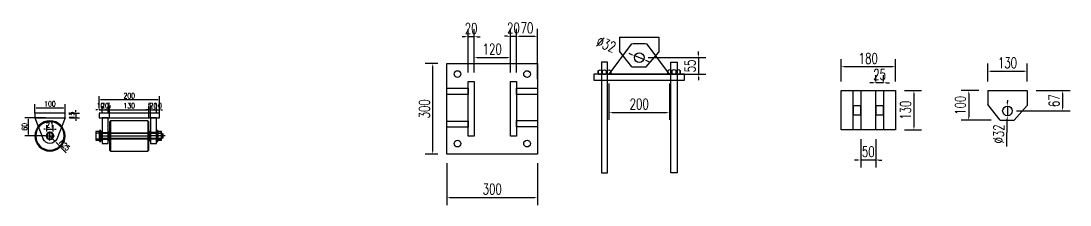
# Model space of a CAD drawing. Header units: millimetres. Extents: x -1612139 to -1300424, y 1145038 to 1536160.
# Drawn here: x -1503705 to -1500235, y 1170003 to 1170611 of the extents above; entities that cross this region are included whole.
import ezdxf

# ---------------------------------------------------------------- set-up
doc = ezdxf.new("R2010")
doc.units = ezdxf.units.MM
doc.header["$LTSCALE"] = 1000
for name, pattern in [('CENTER2', [28.575, 19.05, -3.175, 3.175, -3.175]), ('CONTINUOUS1', [0]), ('DASHED2', [9.525, 6.35, -3.175])]:
    doc.linetypes.add(name, pattern=pattern)
doc.layers.get('0').update_dxf_attribs({"linetype": 'CONTINUOUS'})
doc.layers.get('DEFPOINTS').update_dxf_attribs({"linetype": 'CONTINUOUS'})
for name, color, linetype in [('003_THICK', 7, 'CONTINUOUS1'), ('14', 7, 'CONTINUOUS'), ('PUB_DIM', 3, 'CONTINUOUS'), ('引桥上下连接', 7, 'CONTINUOUS'), ('方管150X150X12', 3, 'CONTINUOUS'), ('螺栓', 146, 'CONTINUOUS')]:
    doc.layers.add(name, color=color, linetype=linetype)
doc.styles.add('STANDARD_T3', font='simplex.shx', dxfattribs={"width": 0.7, "bigfont": 'gbcbig.shx'})
doc.dimstyles.new('W&&10', dxfattribs={"dimtxt": 35, "dimasz": 10, "dimexe": 25, "dimexo": 30, "dimgap": 10, "dimtad": 1, "dimdec": 0, "dimzin": 0, "dimdsep": 46, "dimtxsty": 'STANDARD_T3', "dimcen": 0.09, "dimclrd": 1, "dimclre": 1, "dimclrt": 7, "dimazin": 2, "dimtfac": 1, "dimtdec": 0, "dimtix": 1, "dimtmove": 2, "dimatfit": 3, "dimfxl": 100, "dimtolj": 1, "dimtzin": 0, "dimarcsym": 0})
doc.dimstyles.new('W&&5', dxfattribs={"dimtxt": 17.5, "dimasz": 5, "dimexe": 12.5, "dimexo": 15, "dimgap": 5, "dimtad": 1, "dimdec": 0, "dimzin": 0, "dimdsep": 46, "dimtxsty": 'STANDARD_T3', "dimcen": 0.09, "dimclrd": 1, "dimclre": 1, "dimclrt": 7, "dimazin": 2, "dimtfac": 1, "dimtdec": 0, "dimtix": 1, "dimtmove": 2, "dimatfit": 3, "dimfxl": 100, "dimtolj": 1, "dimtzin": 0, "dimarcsym": 0})

# ---------------------------------------------------------------- blocks, each defined once
blk = doc.blocks.new('滚轮支架 -left')
for p, q in [((-50, 10), (-22.4, 81)), ((50, 10), (22.4, 81))]:
    blk.add_line(p, q)
at = {"color": 3, "linetype": 'CENTER2'}
for p, q in [((-15, 70), (15, 70)), ((0, 85), (0, 55))]:
    blk.add_line(p, q, dxfattribs=at)
blk.add_lwpolyline([(-50, 10), (50, 10), (50, -5), (-50, -5)], close=True)
blk.add_circle((0, 70), 11)
blk.add_arc((0, 70), 25, 26.1956, 153.8044)
blk = doc.blocks.new('滚轮')
for radius in [50, 47, 12.2, 10.3]:
    blk.add_circle((0, 0), radius)
blk = doc.blocks.new('*D410')
at = {"layer": 'DEFPOINTS', "color": 0, "transparency": 16777216}
for p in [(-1503608.8, 1170231.3), (-1503591.5, 1170213.3)]:
    blk.add_point(p, dxfattribs=at)
at = {"layer": 'PUB_DIM', "color": 1, "lineweight": -2, "transparency": 16777216}
for p, q in [((-1503608.8, 1170231.3), (-1503591.5, 1170213.3)), ((-1503555.5, 1170175.7), (-1503588.1, 1170209.7))]:
    blk.add_line(p, q, dxfattribs=at)
at = {"layer": 'PUB_DIM', "color": 1, "transparency": 16777216}
blk.add_solid([(-1503587.4, 1170210.2), (-1503588.7, 1170209.1), (-1503591.5, 1170213.3)], dxfattribs=at)
at = {"layer": 'PUB_DIM', "color": 7, "transparency": 16777216, "insert": (-1503560.1, 1170200.4), "char_height": 17.5, "attachment_point": 5, "rotation": 313.8161, "style": 'STANDARD_T3'}
blk.add_mtext('\\A1;R25', dxfattribs=at)
blk = doc.blocks.new('*D417')
at = {"layer": 'DEFPOINTS', "color": 0, "transparency": 16777216}
for p in [(-1503679.3, 1170291.3), (-1503608.8, 1170291.3), (-1503608.8, 1170231.3)]:
    blk.add_point(p, dxfattribs=at)
at = {"layer": 'PUB_DIM', "color": 1, "lineweight": -2, "transparency": 16777216}
for p, q in [((-1503623.8, 1170291.3), (-1503691.8, 1170291.3)), ((-1503679.3, 1170236.3), (-1503679.3, 1170286.3)), ((-1503623.8, 1170231.3), (-1503691.8, 1170231.3))]:
    blk.add_line(p, q, dxfattribs=at)
at = {"layer": 'PUB_DIM', "color": 1, "transparency": 16777216}
for points in [[(-1503680.2, 1170286.3), (-1503678.5, 1170286.3), (-1503679.3, 1170291.3)], [(-1503680.2, 1170236.3), (-1503678.5, 1170236.3), (-1503679.3, 1170231.3)]]:
    blk.add_solid(points, dxfattribs=at)
at = {"layer": 'PUB_DIM', "color": 7, "transparency": 16777216, "insert": (-1503693.1, 1170261.3), "char_height": 17.5, "attachment_point": 5, "rotation": 90, "style": 'STANDARD_T3'}
blk.add_mtext('\\A1;60', dxfattribs=at)
blk = doc.blocks.new('*D418')
at = {"layer": 'DEFPOINTS', "color": 0, "transparency": 16777216}
for p in [(-1503558.8, 1170323.5), (-1503658.8, 1170291.3), (-1503558.8, 1170291.3)]:
    blk.add_point(p, dxfattribs=at)
at = {"layer": 'PUB_DIM', "color": 1, "lineweight": -2, "transparency": 16777216}
for p, q in [((-1503658.8, 1170306.3), (-1503658.8, 1170336)), ((-1503653.8, 1170323.5), (-1503563.8, 1170323.5)), ((-1503558.8, 1170306.3), (-1503558.8, 1170336))]:
    blk.add_line(p, q, dxfattribs=at)
at = {"layer": 'PUB_DIM', "color": 1, "transparency": 16777216}
for points in [[(-1503653.8, 1170324.3), (-1503653.8, 1170322.7), (-1503658.8, 1170323.5)], [(-1503563.8, 1170324.3), (-1503563.8, 1170322.7), (-1503558.8, 1170323.5)]]:
    blk.add_solid(points, dxfattribs=at)
at = {"layer": 'PUB_DIM', "color": 7, "transparency": 16777216, "insert": (-1503608.8, 1170337.3), "char_height": 17.5, "attachment_point": 5, "style": 'STANDARD_T3'}
blk.add_mtext('\\A1;100', dxfattribs=at)
blk = doc.blocks.new('*D411')
at = {"layer": 'DEFPOINTS', "color": 0, "transparency": 16777216}
for p in [(-1503558.8, 1170306.3), (-1503558.8, 1170291.3), (-1503523, 1170291.3)]:
    blk.add_point(p, dxfattribs=at)
at = {"layer": 'PUB_DIM', "color": 1, "lineweight": -2, "transparency": 16777216}
for p, q in [((-1503543.8, 1170306.3), (-1503510.5, 1170306.3)), ((-1503543.8, 1170291.3), (-1503510.5, 1170291.3)), ((-1503523, 1170311.3), (-1503523, 1170316.3)), ((-1503523, 1170306.3), (-1503523, 1170291.3)), ((-1503523, 1170286.3), (-1503523, 1170281.3))]:
    blk.add_line(p, q, dxfattribs=at)
at = {"layer": 'PUB_DIM', "color": 1, "transparency": 16777216}
for points in [[(-1503523.8, 1170311.3), (-1503522.1, 1170311.3), (-1503523, 1170306.3)], [(-1503523.8, 1170286.3), (-1503522.1, 1170286.3), (-1503523, 1170291.3)]]:
    blk.add_solid(points, dxfattribs=at)
at = {"layer": 'PUB_DIM', "color": 7, "transparency": 16777216, "insert": (-1503536.7, 1170298.8), "char_height": 17.5, "attachment_point": 5, "rotation": 90, "style": 'STANDARD_T3'}
blk.add_mtext('\\A1;15', dxfattribs=at)
blk = doc.blocks.new('*U128')
blk.add_lwpolyline([(-15, 0), (-15, 3), (15, 3), (15, 0)], close=True)
blk = doc.blocks.new('*D412')
at = {"layer": 'DEFPOINTS', "color": 0, "transparency": 16777216}
for p in [(-1503598.5, 1170253.9), (-1503619.1, 1170231.3), (-1503598.5, 1170231.3)]:
    blk.add_point(p, dxfattribs=at)
at = {"layer": 'PUB_DIM', "color": 1, "lineweight": -2, "transparency": 16777216}
for p, q in [((-1503624.1, 1170253.9), (-1503629.1, 1170253.9)), ((-1503619.1, 1170246.3), (-1503619.1, 1170266.4)), ((-1503619.1, 1170253.9), (-1503598.5, 1170253.9)), ((-1503598.5, 1170246.3), (-1503598.5, 1170266.4)), ((-1503593.5, 1170253.9), (-1503588.5, 1170253.9))]:
    blk.add_line(p, q, dxfattribs=at)
at = {"layer": 'PUB_DIM', "color": 1, "transparency": 16777216}
for points in [[(-1503624.1, 1170254.7), (-1503624.1, 1170253), (-1503619.1, 1170253.9)], [(-1503593.5, 1170254.7), (-1503593.5, 1170253), (-1503598.5, 1170253.9)]]:
    blk.add_solid(points, dxfattribs=at)
at = {"layer": 'PUB_DIM', "color": 7, "transparency": 16777216, "insert": (-1503608.8, 1170267.6), "char_height": 17.5, "attachment_point": 5, "style": 'STANDARD_T3'}
blk.add_mtext('\\A1;21', dxfattribs=at)
blk = doc.blocks.new('*D413')
at = {"layer": 'DEFPOINTS', "color": 0, "transparency": 16777216}
for p in [(-1503436.5, 1170291.3), (-1503416.5, 1170317.5), (-1503416.5, 1170291.3)]:
    blk.add_point(p, dxfattribs=at)
at = {"layer": 'PUB_DIM', "color": 1, "lineweight": -2, "transparency": 16777216}
for p, q in [((-1503436.5, 1170306.3), (-1503436.5, 1170330)), ((-1503416.5, 1170306.3), (-1503416.5, 1170330)), ((-1503441.5, 1170317.5), (-1503446.5, 1170317.5)), ((-1503436.5, 1170317.5), (-1503416.5, 1170317.5)), ((-1503411.5, 1170317.5), (-1503406.5, 1170317.5))]:
    blk.add_line(p, q, dxfattribs=at)
at = {"layer": 'PUB_DIM', "color": 1, "transparency": 16777216}
for points in [[(-1503441.5, 1170318.3), (-1503441.5, 1170316.6), (-1503436.5, 1170317.5)], [(-1503411.5, 1170318.3), (-1503411.5, 1170316.6), (-1503416.5, 1170317.5)]]:
    blk.add_solid(points, dxfattribs=at)
at = {"layer": 'PUB_DIM', "color": 7, "transparency": 16777216, "insert": (-1503426.5, 1170331.2), "char_height": 17.5, "attachment_point": 5, "style": 'STANDARD_T3'}
blk.add_mtext('\\A1;20', dxfattribs=at)
blk = doc.blocks.new('*D419')
at = {"layer": 'DEFPOINTS', "color": 0, "transparency": 16777216}
for p in [(-1503416.5, 1170291.3), (-1503411.5, 1170317.5), (-1503411.5, 1170278.3)]:
    blk.add_point(p, dxfattribs=at)
at = {"layer": 'PUB_DIM', "color": 1, "lineweight": -2, "transparency": 16777216}
for p, q in [((-1503416.5, 1170306.3), (-1503416.5, 1170330)), ((-1503411.5, 1170293.3), (-1503411.5, 1170330)), ((-1503421.5, 1170317.5), (-1503426.5, 1170317.5)), ((-1503416.5, 1170317.5), (-1503411.5, 1170317.5)), ((-1503406.5, 1170317.5), (-1503401.5, 1170317.5))]:
    blk.add_line(p, q, dxfattribs=at)
at = {"layer": 'PUB_DIM', "color": 1, "transparency": 16777216}
for points in [[(-1503421.5, 1170318.3), (-1503421.5, 1170316.6), (-1503416.5, 1170317.5)], [(-1503406.5, 1170318.3), (-1503406.5, 1170316.6), (-1503411.5, 1170317.5)]]:
    blk.add_solid(points, dxfattribs=at)
at = {"layer": 'PUB_DIM', "color": 7, "transparency": 16777216, "insert": (-1503414, 1170331.2), "char_height": 17.5, "attachment_point": 5, "style": 'STANDARD_T3'}
blk.add_mtext('\\A1;5', dxfattribs=at)
blk = doc.blocks.new('*D420')
at = {"layer": 'DEFPOINTS', "color": 0, "transparency": 16777216}
for p in [(-1503281.5, 1170317.5), (-1503411.5, 1170278.3), (-1503281.5, 1170278.3)]:
    blk.add_point(p, dxfattribs=at)
at = {"layer": 'PUB_DIM', "color": 1, "lineweight": -2, "transparency": 16777216}
for p, q in [((-1503411.5, 1170293.3), (-1503411.5, 1170330)), ((-1503281.5, 1170293.3), (-1503281.5, 1170330)), ((-1503406.5, 1170317.5), (-1503286.5, 1170317.5))]:
    blk.add_line(p, q, dxfattribs=at)
at = {"layer": 'PUB_DIM', "color": 1, "transparency": 16777216}
for points in [[(-1503406.5, 1170318.3), (-1503406.5, 1170316.6), (-1503411.5, 1170317.5)], [(-1503286.5, 1170318.3), (-1503286.5, 1170316.6), (-1503281.5, 1170317.5)]]:
    blk.add_solid(points, dxfattribs=at)
at = {"layer": 'PUB_DIM', "color": 7, "transparency": 16777216, "insert": (-1503346.5, 1170331.2), "char_height": 17.5, "attachment_point": 5, "style": 'STANDARD_T3'}
blk.add_mtext('\\A1;130', dxfattribs=at)
blk = doc.blocks.new('*D421')
at = {"layer": 'DEFPOINTS', "color": 0, "transparency": 16777216}
for p in [(-1503276.5, 1170317.5), (-1503281.5, 1170278.3), (-1503276.5, 1170278.3)]:
    blk.add_point(p, dxfattribs=at)
at = {"layer": 'PUB_DIM', "color": 1, "lineweight": -2, "transparency": 16777216}
for p, q in [((-1503281.5, 1170293.3), (-1503281.5, 1170330)), ((-1503276.5, 1170293.3), (-1503276.5, 1170330)), ((-1503286.5, 1170317.5), (-1503291.5, 1170317.5)), ((-1503281.5, 1170317.5), (-1503276.5, 1170317.5)), ((-1503271.5, 1170317.5), (-1503266.5, 1170317.5))]:
    blk.add_line(p, q, dxfattribs=at)
at = {"layer": 'PUB_DIM', "color": 1, "transparency": 16777216}
for points in [[(-1503286.5, 1170318.3), (-1503286.5, 1170316.6), (-1503281.5, 1170317.5)], [(-1503271.5, 1170318.3), (-1503271.5, 1170316.6), (-1503276.5, 1170317.5)]]:
    blk.add_solid(points, dxfattribs=at)
at = {"layer": 'PUB_DIM', "color": 7, "transparency": 16777216, "insert": (-1503279, 1170331.2), "char_height": 17.5, "attachment_point": 5, "style": 'STANDARD_T3'}
blk.add_mtext('\\A1;5', dxfattribs=at)
blk = doc.blocks.new('*D422')
at = {"layer": 'DEFPOINTS', "color": 0, "transparency": 16777216}
for p in [(-1503256.5, 1170317.5), (-1503256.5, 1170291.3), (-1503276.5, 1170278.3)]:
    blk.add_point(p, dxfattribs=at)
at = {"layer": 'PUB_DIM', "color": 1, "lineweight": -2, "transparency": 16777216}
for p, q in [((-1503276.5, 1170293.3), (-1503276.5, 1170330)), ((-1503256.5, 1170306.3), (-1503256.5, 1170330)), ((-1503281.5, 1170317.5), (-1503286.5, 1170317.5)), ((-1503276.5, 1170317.5), (-1503256.5, 1170317.5)), ((-1503251.5, 1170317.5), (-1503246.5, 1170317.5))]:
    blk.add_line(p, q, dxfattribs=at)
at = {"layer": 'PUB_DIM', "color": 1, "transparency": 16777216}
for points in [[(-1503281.5, 1170318.3), (-1503281.5, 1170316.6), (-1503276.5, 1170317.5)], [(-1503251.5, 1170318.3), (-1503251.5, 1170316.6), (-1503256.5, 1170317.5)]]:
    blk.add_solid(points, dxfattribs=at)
at = {"layer": 'PUB_DIM', "color": 7, "transparency": 16777216, "insert": (-1503266.5, 1170331.2), "char_height": 17.5, "attachment_point": 5, "style": 'STANDARD_T3'}
blk.add_mtext('\\A1;20', dxfattribs=at)
blk = doc.blocks.new('*D414')
at = {"layer": 'DEFPOINTS', "color": 0, "transparency": 16777216}
for p in [(-1503256.5, 1170291.3), (-1503246.5, 1170317.5), (-1503246.5, 1170291.3)]:
    blk.add_point(p, dxfattribs=at)
at = {"layer": 'PUB_DIM', "color": 1, "lineweight": -2, "transparency": 16777216}
for p, q in [((-1503256.5, 1170306.3), (-1503256.5, 1170330)), ((-1503246.5, 1170306.3), (-1503246.5, 1170330)), ((-1503261.5, 1170317.5), (-1503266.5, 1170317.5)), ((-1503256.5, 1170317.5), (-1503246.5, 1170317.5)), ((-1503241.5, 1170317.5), (-1503236.5, 1170317.5))]:
    blk.add_line(p, q, dxfattribs=at)
at = {"layer": 'PUB_DIM', "color": 1, "transparency": 16777216}
for points in [[(-1503261.5, 1170318.3), (-1503261.5, 1170316.6), (-1503256.5, 1170317.5)], [(-1503241.5, 1170318.3), (-1503241.5, 1170316.6), (-1503246.5, 1170317.5)]]:
    blk.add_solid(points, dxfattribs=at)
at = {"layer": 'PUB_DIM', "color": 7, "transparency": 16777216, "insert": (-1503251.5, 1170331.2), "char_height": 17.5, "attachment_point": 5, "style": 'STANDARD_T3'}
blk.add_mtext('\\A1;10', dxfattribs=at)
blk = doc.blocks.new('*D415')
at = {"layer": 'DEFPOINTS', "color": 0, "transparency": 16777216}
for p in [(-1503446.5, 1170350.4), (-1503446.5, 1170306.3), (-1503246.5, 1170291.3)]:
    blk.add_point(p, dxfattribs=at)
at = {"layer": 'PUB_DIM', "color": 1, "lineweight": -2, "transparency": 16777216}
for p, q in [((-1503446.5, 1170321.3), (-1503446.5, 1170362.9)), ((-1503246.5, 1170306.3), (-1503246.5, 1170362.9)), ((-1503251.5, 1170350.4), (-1503441.5, 1170350.4))]:
    blk.add_line(p, q, dxfattribs=at)
at = {"layer": 'PUB_DIM', "color": 1, "transparency": 16777216}
for points in [[(-1503441.5, 1170351.2), (-1503441.5, 1170349.5), (-1503446.5, 1170350.4)], [(-1503251.5, 1170351.2), (-1503251.5, 1170349.5), (-1503246.5, 1170350.4)]]:
    blk.add_solid(points, dxfattribs=at)
at = {"layer": 'PUB_DIM', "color": 7, "transparency": 16777216, "insert": (-1503346.5, 1170364.1), "char_height": 17.5, "attachment_point": 5, "style": 'STANDARD_T3'}
blk.add_mtext('\\A1;200', dxfattribs=at)
blk = doc.blocks.new('*D416')
at = {"layer": 'DEFPOINTS', "color": 0, "transparency": 16777216}
for p in [(-1503446.5, 1170306.3), (-1503436.5, 1170317.5), (-1503436.5, 1170306.3)]:
    blk.add_point(p, dxfattribs=at)
at = {"layer": 'PUB_DIM', "color": 1, "lineweight": -2, "transparency": 16777216}
for p, q in [((-1503446.5, 1170321.3), (-1503446.5, 1170330)), ((-1503436.5, 1170321.3), (-1503436.5, 1170330)), ((-1503451.5, 1170317.5), (-1503456.5, 1170317.5)), ((-1503446.5, 1170317.5), (-1503436.5, 1170317.5)), ((-1503431.5, 1170317.5), (-1503426.5, 1170317.5))]:
    blk.add_line(p, q, dxfattribs=at)
at = {"layer": 'PUB_DIM', "color": 1, "transparency": 16777216}
for points in [[(-1503451.5, 1170318.3), (-1503451.5, 1170316.6), (-1503446.5, 1170317.5)], [(-1503431.5, 1170318.3), (-1503431.5, 1170316.6), (-1503436.5, 1170317.5)]]:
    blk.add_solid(points, dxfattribs=at)
at = {"layer": 'PUB_DIM', "color": 7, "transparency": 16777216, "insert": (-1503441.5, 1170331.2), "char_height": 17.5, "attachment_point": 5, "style": 'STANDARD_T3'}
blk.add_mtext('\\A1;10', dxfattribs=at)
blk = doc.blocks.new('*D456')
at = {"layer": 'DEFPOINTS', "color": 0, "transparency": 16777216}
for p in [(-1502295.9, 1170170.7), (-1501995.9, 1170170.7), (-1501995.9, 1170027.9)]:
    blk.add_point(p, dxfattribs=at)
at = {"layer": '方管150X150X12', "color": 1, "lineweight": -2, "transparency": 16777216}
for p, q in [((-1502295.9, 1170140.7), (-1502295.9, 1170002.9)), ((-1501995.9, 1170140.7), (-1501995.9, 1170002.9)), ((-1502285.9, 1170027.9), (-1502005.9, 1170027.9))]:
    blk.add_line(p, q, dxfattribs=at)
at = {"layer": '方管150X150X12', "color": 1, "transparency": 16777216}
for points in [[(-1502285.9, 1170029.6), (-1502285.9, 1170026.3), (-1502295.9, 1170027.9)], [(-1502005.9, 1170029.6), (-1502005.9, 1170026.3), (-1501995.9, 1170027.9)]]:
    blk.add_solid(points, dxfattribs=at)
at = {"layer": '方管150X150X12', "color": 7, "transparency": 16777216, "insert": (-1502145.9, 1170055.4), "char_height": 35, "attachment_point": 5, "style": 'STANDARD_T3'}
blk.add_mtext('\\A1;300', dxfattribs=at)
blk = doc.blocks.new('*D459')
at = {"layer": 'DEFPOINTS', "color": 0, "transparency": 16777216}
for p in [(-1502085.9, 1170490.6), (-1502205.9, 1170410.7), (-1502085.9, 1170410.7)]:
    blk.add_point(p, dxfattribs=at)
at = {"layer": '方管150X150X12', "color": 1, "lineweight": -2, "transparency": 16777216}
for p, q in [((-1502205.9, 1170440.7), (-1502205.9, 1170515.6)), ((-1502085.9, 1170440.7), (-1502085.9, 1170515.6)), ((-1502195.9, 1170490.6), (-1502095.9, 1170490.6))]:
    blk.add_line(p, q, dxfattribs=at)
at = {"layer": '方管150X150X12', "color": 1, "transparency": 16777216}
for points in [[(-1502195.9, 1170492.3), (-1502195.9, 1170488.9), (-1502205.9, 1170490.6)], [(-1502095.9, 1170492.3), (-1502095.9, 1170488.9), (-1502085.9, 1170490.6)]]:
    blk.add_solid(points, dxfattribs=at)
at = {"layer": '方管150X150X12', "color": 7, "transparency": 16777216, "insert": (-1502145.9, 1170518.1), "char_height": 35, "attachment_point": 5, "style": 'STANDARD_T3'}
blk.add_mtext('\\A1;120', dxfattribs=at)
blk = doc.blocks.new('*D445')
at = {"layer": 'DEFPOINTS', "color": 0, "transparency": 16777216}
for p in [(-1502225.9, 1170559), (-1502225.9, 1170410.7), (-1502205.9, 1170410.7)]:
    blk.add_point(p, dxfattribs=at)
at = {"layer": '方管150X150X12', "color": 1, "lineweight": -2, "transparency": 16777216}
for p, q in [((-1502225.9, 1170440.7), (-1502225.9, 1170584)), ((-1502205.9, 1170440.7), (-1502205.9, 1170584)), ((-1502235.9, 1170559), (-1502245.9, 1170559)), ((-1502205.9, 1170559), (-1502225.9, 1170559)), ((-1502195.9, 1170559), (-1502185.9, 1170559))]:
    blk.add_line(p, q, dxfattribs=at)
at = {"layer": '方管150X150X12', "color": 1, "transparency": 16777216}
for points in [[(-1502235.9, 1170560.7), (-1502235.9, 1170557.3), (-1502225.9, 1170559)], [(-1502195.9, 1170560.7), (-1502195.9, 1170557.3), (-1502205.9, 1170559)]]:
    blk.add_solid(points, dxfattribs=at)
at = {"layer": '方管150X150X12', "color": 7, "transparency": 16777216, "insert": (-1502215.9, 1170586.5), "char_height": 35, "attachment_point": 5, "style": 'STANDARD_T3'}
blk.add_mtext('\\A1;20', dxfattribs=at)
blk = doc.blocks.new('*D446')
at = {"layer": 'DEFPOINTS', "color": 0, "transparency": 16777216}
for p in [(-1502065.9, 1170560.4), (-1502085.9, 1170410.7), (-1502065.9, 1170410.7)]:
    blk.add_point(p, dxfattribs=at)
at = {"layer": '方管150X150X12', "color": 1, "lineweight": -2, "transparency": 16777216}
for p, q in [((-1502085.9, 1170440.7), (-1502085.9, 1170585.4)), ((-1502065.9, 1170440.7), (-1502065.9, 1170585.4)), ((-1502095.9, 1170560.4), (-1502105.9, 1170560.4)), ((-1502085.9, 1170560.4), (-1502065.9, 1170560.4)), ((-1502055.9, 1170560.4), (-1502045.9, 1170560.4))]:
    blk.add_line(p, q, dxfattribs=at)
at = {"layer": '方管150X150X12', "color": 1, "transparency": 16777216}
for points in [[(-1502095.9, 1170562), (-1502095.9, 1170558.7), (-1502085.9, 1170560.4)], [(-1502055.9, 1170562), (-1502055.9, 1170558.7), (-1502065.9, 1170560.4)]]:
    blk.add_solid(points, dxfattribs=at)
at = {"layer": '方管150X150X12', "color": 7, "transparency": 16777216, "insert": (-1502075.9, 1170587.9), "char_height": 35, "attachment_point": 5, "style": 'STANDARD_T3'}
blk.add_mtext('\\A1;20', dxfattribs=at)
blk = doc.blocks.new('*D447')
at = {"layer": 'DEFPOINTS', "color": 0, "transparency": 16777216}
for p in [(-1501995.9, 1170560.5), (-1502065.9, 1170410.7), (-1501995.9, 1170388.7)]:
    blk.add_point(p, dxfattribs=at)
at = {"layer": '方管150X150X12', "color": 1, "lineweight": -2, "transparency": 16777216}
for p, q in [((-1502065.9, 1170440.7), (-1502065.9, 1170585.5)), ((-1501995.9, 1170418.7), (-1501995.9, 1170585.5)), ((-1502055.9, 1170560.5), (-1502005.9, 1170560.5))]:
    blk.add_line(p, q, dxfattribs=at)
at = {"layer": '方管150X150X12', "color": 1, "transparency": 16777216}
for points in [[(-1502055.9, 1170562.2), (-1502055.9, 1170558.8), (-1502065.9, 1170560.5)], [(-1502005.9, 1170562.2), (-1502005.9, 1170558.8), (-1501995.9, 1170560.5)]]:
    blk.add_solid(points, dxfattribs=at)
at = {"layer": '方管150X150X12', "color": 7, "transparency": 16777216, "insert": (-1502030.9, 1170588), "char_height": 35, "attachment_point": 5, "style": 'STANDARD_T3'}
blk.add_mtext('\\A1;70', dxfattribs=at)
blk = doc.blocks.new('*D465')
at = {"layer": 'DEFPOINTS', "color": 0, "transparency": 16777216}
for p in [(-1502342.7, 1170470.7), (-1502295.9, 1170470.7), (-1502295.9, 1170170.7)]:
    blk.add_point(p, dxfattribs=at)
at = {"layer": '方管150X150X12', "color": 1, "lineweight": -2, "transparency": 16777216}
for p, q in [((-1502325.9, 1170470.7), (-1502367.7, 1170470.7)), ((-1502342.7, 1170180.7), (-1502342.7, 1170460.7)), ((-1502325.9, 1170170.7), (-1502367.7, 1170170.7))]:
    blk.add_line(p, q, dxfattribs=at)
at = {"layer": '方管150X150X12', "color": 1, "transparency": 16777216}
for points in [[(-1502344.3, 1170460.7), (-1502341, 1170460.7), (-1502342.7, 1170470.7)], [(-1502344.3, 1170180.7), (-1502341, 1170180.7), (-1502342.7, 1170170.7)]]:
    blk.add_solid(points, dxfattribs=at)
at = {"layer": '方管150X150X12', "color": 7, "transparency": 16777216, "insert": (-1502370.2, 1170320.7), "char_height": 35, "attachment_point": 5, "rotation": 90, "style": 'STANDARD_T3'}
blk.add_mtext('\\A1;300', dxfattribs=at)
blk = doc.blocks.new('*D467')
at = {"layer": 'DEFPOINTS', "color": 0, "transparency": 16777216}
for p in [(-1501759.8, 1170434.9), (-1501559.8, 1170434.9), (-1501559.8, 1170309)]:
    blk.add_point(p, dxfattribs=at)
at = {"layer": '方管150X150X12', "color": 1, "lineweight": -2, "transparency": 16777216}
for p, q in [((-1501759.8, 1170404.9), (-1501759.8, 1170284)), ((-1501559.8, 1170404.9), (-1501559.8, 1170284)), ((-1501749.8, 1170309), (-1501569.8, 1170309))]:
    blk.add_line(p, q, dxfattribs=at)
at = {"layer": '方管150X150X12', "color": 1, "transparency": 16777216}
for points in [[(-1501749.8, 1170310.7), (-1501749.8, 1170307.4), (-1501759.8, 1170309)], [(-1501569.8, 1170310.7), (-1501569.8, 1170307.4), (-1501559.8, 1170309)]]:
    blk.add_solid(points, dxfattribs=at)
at = {"layer": '方管150X150X12', "color": 7, "transparency": 16777216, "insert": (-1501659.8, 1170336.5), "char_height": 35, "attachment_point": 5, "style": 'STANDARD_T3'}
blk.add_mtext('\\A1;200', dxfattribs=at)
blk = doc.blocks.new('*D468')
at = {"layer": 'DEFPOINTS', "color": 0, "transparency": 16777216}
for p in [(-1501674.6, 1170495.8), (-1501645, 1170483.9)]:
    blk.add_point(p, dxfattribs=at)
at = {"layer": '方管150X150X12', "color": 1, "lineweight": -2, "transparency": 16777216}
for p, q in [((-1501683.9, 1170499.6), (-1501693.2, 1170503.3)), ((-1501645, 1170483.9), (-1501674.6, 1170495.8)), ((-1501635.7, 1170480.1), (-1501626.4, 1170476.4))]:
    blk.add_line(p, q, dxfattribs=at)
at = {"layer": '方管150X150X12', "color": 1, "transparency": 16777216}
for points in [[(-1501683.3, 1170501.1), (-1501684.5, 1170498), (-1501674.6, 1170495.8)], [(-1501635.1, 1170481.7), (-1501636.3, 1170478.6), (-1501645, 1170483.9)]]:
    blk.add_solid(points, dxfattribs=at)
at = {"layer": '方管150X150X12', "color": 7, "transparency": 16777216, "insert": (-1501769.1, 1170533.9), "char_height": 35, "attachment_point": 5, "rotation": 338.0349, "style": 'STANDARD_T3'}
blk.add_mtext('\\A1;∅32', dxfattribs=at)
blk = doc.blocks.new('*D466')
at = {"layer": 'DEFPOINTS', "color": 0, "transparency": 16777216}
for p in [(-1501659.8, 1170489.9), (-1501559.8, 1170434.9), (-1501464.1, 1170434.9)]:
    blk.add_point(p, dxfattribs=at)
at = {"layer": '方管150X150X12', "color": 1, "lineweight": -2, "transparency": 16777216}
for p, q in [((-1501464.1, 1170499.9), (-1501464.1, 1170509.9)), ((-1501629.8, 1170489.9), (-1501439.1, 1170489.9)), ((-1501464.1, 1170489.9), (-1501464.1, 1170434.9)), ((-1501529.8, 1170434.9), (-1501439.1, 1170434.9)), ((-1501464.1, 1170424.9), (-1501464.1, 1170414.9))]:
    blk.add_line(p, q, dxfattribs=at)
at = {"layer": '方管150X150X12', "color": 1, "transparency": 16777216}
for points in [[(-1501465.8, 1170499.9), (-1501462.4, 1170499.9), (-1501464.1, 1170489.9)], [(-1501465.8, 1170424.9), (-1501462.4, 1170424.9), (-1501464.1, 1170434.9)]]:
    blk.add_solid(points, dxfattribs=at)
at = {"layer": '方管150X150X12', "color": 7, "transparency": 16777216, "insert": (-1501491.6, 1170462.4), "char_height": 35, "attachment_point": 5, "rotation": 90, "style": 'STANDARD_T3'}
blk.add_mtext('\\A1;55', dxfattribs=at)
blk = doc.blocks.new('*D469')
at = {"layer": 'DEFPOINTS', "color": 0, "transparency": 16777216}
for p in [(-1500812.3, 1170381), (-1500812.3, 1170251), (-1500751.4, 1170251)]:
    blk.add_point(p, dxfattribs=at)
at = {"layer": '方管150X150X12', "color": 1, "lineweight": -2, "transparency": 16777216}
for p, q in [((-1500782.3, 1170381), (-1500726.4, 1170381)), ((-1500751.4, 1170371), (-1500751.4, 1170261)), ((-1500782.3, 1170251), (-1500726.4, 1170251))]:
    blk.add_line(p, q, dxfattribs=at)
at = {"layer": '方管150X150X12', "color": 1, "transparency": 16777216}
for points in [[(-1500753, 1170371), (-1500749.7, 1170371), (-1500751.4, 1170381)], [(-1500753, 1170261), (-1500749.7, 1170261), (-1500751.4, 1170251)]]:
    blk.add_solid(points, dxfattribs=at)
at = {"layer": '方管150X150X12', "color": 7, "transparency": 16777216, "insert": (-1500778.9, 1170316), "char_height": 35, "attachment_point": 5, "rotation": 90, "style": 'STANDARD_T3'}
blk.add_mtext('\\A1;130', dxfattribs=at)
blk = doc.blocks.new('*D470')
at = {"layer": 'DEFPOINTS', "color": 0, "transparency": 16777216}
for p in [(-1500992.3, 1170459.8), (-1500992.3, 1170381), (-1500812.3, 1170381)]:
    blk.add_point(p, dxfattribs=at)
at = {"layer": '方管150X150X12', "color": 1, "lineweight": -2, "transparency": 16777216}
for p, q in [((-1500992.3, 1170411), (-1500992.3, 1170484.8)), ((-1500812.3, 1170411), (-1500812.3, 1170484.8)), ((-1500822.3, 1170459.8), (-1500982.3, 1170459.8))]:
    blk.add_line(p, q, dxfattribs=at)
at = {"layer": '方管150X150X12', "color": 1, "transparency": 16777216}
for points in [[(-1500982.3, 1170461.5), (-1500982.3, 1170458.1), (-1500992.3, 1170459.8)], [(-1500822.3, 1170461.5), (-1500822.3, 1170458.1), (-1500812.3, 1170459.8)]]:
    blk.add_solid(points, dxfattribs=at)
at = {"layer": '方管150X150X12', "color": 7, "transparency": 16777216, "insert": (-1500902.3, 1170487.3), "char_height": 35, "attachment_point": 5, "style": 'STANDARD_T3'}
blk.add_mtext('\\A1;180', dxfattribs=at)
blk = doc.blocks.new('*D471')
at = {"layer": 'DEFPOINTS', "color": 0, "transparency": 16777216}
for p in [(-1500927.3, 1170251), (-1500877.3, 1170251), (-1500927.3, 1170151.6)]:
    blk.add_point(p, dxfattribs=at)
at = {"layer": '方管150X150X12', "color": 1, "lineweight": -2, "transparency": 16777216}
for p, q in [((-1500927.3, 1170221), (-1500927.3, 1170126.6)), ((-1500877.3, 1170221), (-1500877.3, 1170126.6)), ((-1500937.3, 1170151.6), (-1500947.3, 1170151.6)), ((-1500877.3, 1170151.6), (-1500927.3, 1170151.6)), ((-1500867.3, 1170151.6), (-1500857.3, 1170151.6))]:
    blk.add_line(p, q, dxfattribs=at)
at = {"layer": '方管150X150X12', "color": 1, "transparency": 16777216}
for points in [[(-1500937.3, 1170153.3), (-1500937.3, 1170150), (-1500927.3, 1170151.6)], [(-1500867.3, 1170153.3), (-1500867.3, 1170150), (-1500877.3, 1170151.6)]]:
    blk.add_solid(points, dxfattribs=at)
at = {"layer": '方管150X150X12', "color": 7, "transparency": 16777216, "insert": (-1500902.3, 1170179.1), "char_height": 35, "attachment_point": 5, "style": 'STANDARD_T3'}
blk.add_mtext('\\A1;50', dxfattribs=at)
blk = doc.blocks.new('*D472')
at = {"layer": 'DEFPOINTS', "color": 0, "transparency": 16777216}
for p in [(-1500376.9, 1170445.1), (-1500506.9, 1170381), (-1500376.9, 1170381)]:
    blk.add_point(p, dxfattribs=at)
at = {"layer": '方管150X150X12', "color": 1, "lineweight": -2, "transparency": 16777216}
for p, q in [((-1500506.9, 1170411), (-1500506.9, 1170470.1)), ((-1500376.9, 1170411), (-1500376.9, 1170470.1)), ((-1500496.9, 1170445.1), (-1500386.9, 1170445.1))]:
    blk.add_line(p, q, dxfattribs=at)
at = {"layer": '方管150X150X12', "color": 1, "transparency": 16777216}
for points in [[(-1500496.9, 1170446.8), (-1500496.9, 1170443.4), (-1500506.9, 1170445.1)], [(-1500386.9, 1170446.8), (-1500386.9, 1170443.4), (-1500376.9, 1170445.1)]]:
    blk.add_solid(points, dxfattribs=at)
at = {"layer": '方管150X150X12', "color": 7, "transparency": 16777216, "insert": (-1500441.9, 1170472.6), "char_height": 35, "attachment_point": 5, "style": 'STANDARD_T3'}
blk.add_mtext('\\A1;130', dxfattribs=at)
blk = doc.blocks.new('*D473')
at = {"layer": 'DEFPOINTS', "color": 0, "transparency": 16777216}
for p in [(-1500506.9, 1170381), (-1500570.2, 1170283.3), (-1500466, 1170283.3)]:
    blk.add_point(p, dxfattribs=at)
at = {"layer": '方管150X150X12', "color": 1, "lineweight": -2, "transparency": 16777216}
for p, q in [((-1500536.9, 1170381), (-1500595.2, 1170381)), ((-1500570.2, 1170371), (-1500570.2, 1170293.3)), ((-1500496, 1170283.3), (-1500595.2, 1170283.3))]:
    blk.add_line(p, q, dxfattribs=at)
at = {"layer": '方管150X150X12', "color": 1, "transparency": 16777216}
for points in [[(-1500571.9, 1170371), (-1500568.5, 1170371), (-1500570.2, 1170381)], [(-1500571.9, 1170293.3), (-1500568.5, 1170293.3), (-1500570.2, 1170283.3)]]:
    blk.add_solid(points, dxfattribs=at)
at = {"layer": '方管150X150X12', "color": 7, "transparency": 16777216, "insert": (-1500597.7, 1170332.2), "char_height": 35, "attachment_point": 5, "rotation": 90, "style": 'STANDARD_T3'}
blk.add_mtext('\\A1;100', dxfattribs=at)
blk = doc.blocks.new('*D474')
at = {"layer": 'DEFPOINTS', "color": 0, "transparency": 16777216}
for p in [(-1500376.9, 1170381), (-1500441.9, 1170313.9), (-1500260, 1170313.9)]:
    blk.add_point(p, dxfattribs=at)
at = {"layer": '方管150X150X12', "color": 1, "lineweight": -2, "transparency": 16777216}
for p, q in [((-1500346.9, 1170381), (-1500235, 1170381)), ((-1500260, 1170371), (-1500260, 1170323.9)), ((-1500411.9, 1170313.9), (-1500235, 1170313.9))]:
    blk.add_line(p, q, dxfattribs=at)
at = {"layer": '方管150X150X12', "color": 1, "transparency": 16777216}
for points in [[(-1500261.7, 1170371), (-1500258.3, 1170371), (-1500260, 1170381)], [(-1500261.7, 1170323.9), (-1500258.3, 1170323.9), (-1500260, 1170313.9)]]:
    blk.add_solid(points, dxfattribs=at)
at = {"layer": '方管150X150X12', "color": 7, "transparency": 16777216, "insert": (-1500287.5, 1170347.5), "char_height": 35, "attachment_point": 5, "rotation": 90, "style": 'STANDARD_T3'}
blk.add_mtext('\\A1;67', dxfattribs=at)
blk = doc.blocks.new('*D475')
at = {"layer": 'DEFPOINTS', "color": 0, "transparency": 16777216}
for p in [(-1500441.5, 1170329.8), (-1500442.2, 1170297.9)]:
    blk.add_point(p, dxfattribs=at)
at = {"layer": '方管150X150X12', "color": 1, "lineweight": -2, "transparency": 16777216}
for p, q in [((-1500441.5, 1170329.8), (-1500442.2, 1170297.9)), ((-1500441.3, 1170339.8), (-1500441.1, 1170349.8)), ((-1500444.3, 1170196.1), (-1500442.4, 1170287.9))]:
    blk.add_line(p, q, dxfattribs=at)
at = {"layer": '方管150X150X12', "color": 1, "transparency": 16777216}
for points in [[(-1500443, 1170339.9), (-1500439.7, 1170339.8), (-1500441.5, 1170329.8)], [(-1500444.1, 1170287.9), (-1500440.8, 1170287.9), (-1500442.2, 1170297.9)]]:
    blk.add_solid(points, dxfattribs=at)
at = {"layer": '方管150X150X12', "color": 7, "transparency": 16777216, "insert": (-1500471, 1170237.6), "char_height": 35, "attachment_point": 5, "rotation": 88.8001, "style": 'STANDARD_T3'}
blk.add_mtext('\\A1;∅32', dxfattribs=at)
blk = doc.blocks.new('*D476')
at = {"layer": 'DEFPOINTS', "color": 0, "transparency": 16777216}
for p in [(-1500877.3, 1170406.8), (-1500877.3, 1170381), (-1500852.3, 1170381)]:
    blk.add_point(p, dxfattribs=at)
at = {"layer": '方管150X150X12', "color": 1, "lineweight": -2, "transparency": 16777216}
for p, q in [((-1500877.3, 1170411), (-1500877.3, 1170431.8)), ((-1500852.3, 1170411), (-1500852.3, 1170431.8)), ((-1500887.3, 1170406.8), (-1500897.3, 1170406.8)), ((-1500852.3, 1170406.8), (-1500877.3, 1170406.8)), ((-1500842.3, 1170406.8), (-1500832.3, 1170406.8))]:
    blk.add_line(p, q, dxfattribs=at)
at = {"layer": '方管150X150X12', "color": 1, "transparency": 16777216}
for points in [[(-1500887.3, 1170408.5), (-1500887.3, 1170405.1), (-1500877.3, 1170406.8)], [(-1500842.3, 1170408.5), (-1500842.3, 1170405.1), (-1500852.3, 1170406.8)]]:
    blk.add_solid(points, dxfattribs=at)
at = {"layer": '方管150X150X12', "color": 7, "transparency": 16777216, "insert": (-1500864.8, 1170434.3), "char_height": 35, "attachment_point": 5, "style": 'STANDARD_T3'}
blk.add_mtext('\\A1;25', dxfattribs=at)

msp = doc.modelspace()

# ---------------------------------------------------------------- linework, layer by layer
at = {"color": 0}
for p, q in [((-1501724.8, 1170527), (-1501724.8, 1170511.3)), ((-1501683.9, 1170459.3), (-1501724.8, 1170511.3)), ((-1501637.2, 1170459.3), (-1501594.8, 1170508)), ((-1501594.8, 1170527), (-1501594.8, 1170508)), ((-1501683.9, 1170459.3), (-1501637.2, 1170459.3)), ((-1500506.9, 1170351), (-1500506.9, 1170335.3)), ((-1500466, 1170283.3), (-1500506.9, 1170335.3)), ((-1500419.2, 1170283.3), (-1500376.9, 1170332)), ((-1500376.9, 1170351), (-1500376.9, 1170332)), ((-1500466, 1170283.3), (-1500419.2, 1170283.3))]:
    msp.add_line(p, q, dxfattribs=at)
for p, q in [((-1503408.5, 1170281.3), (-1503408.5, 1170181.3)), ((-1503284.5, 1170281.3), (-1503284.5, 1170181.3)), ((-1503237.6, 1170239.3), (-1503440.5, 1170239.3)), ((-1503440.5, 1170223.3), (-1503237.6, 1170223.3)), ((-1503237.6, 1170239.3), (-1503234.6, 1170237.6)), ((-1503237.6, 1170239.3), (-1503237.6, 1170223.3)), ((-1503237.6, 1170223.3), (-1503234.6, 1170225)), ((-1503234.6, 1170225), (-1503234.6, 1170237.6))]:
    msp.add_line(p, q)
at = {"color": 3, "linetype": 'CENTER2'}
for p, q in [((-1503444.4, 1170231.3), (-1503408.7, 1170231.3)), ((-1503417, 1170231.3), (-1503276.1, 1170231.3)), ((-1503227.3, 1170231.3), (-1503284.4, 1170231.3))]:
    msp.add_line(p, q, dxfattribs=at)
at = {"linetype": 'DASHED2'}
for p, q in [((-1503436.5, 1170242.3), (-1503416.5, 1170242.3)), ((-1503436.5, 1170220.3), (-1503416.5, 1170220.3)), ((-1503411.5, 1170241.4), (-1503281.5, 1170241.4)), ((-1503411.5, 1170221.2), (-1503281.5, 1170221.2)), ((-1503256.5, 1170242.3), (-1503276.5, 1170242.3)), ((-1503256.5, 1170220.3), (-1503276.5, 1170220.3))]:
    msp.add_line(p, q, dxfattribs=at)
at = {"color": 0}
msp.add_lwpolyline([(-1501559.8, 1170434.9), (-1501633.6, 1170534.6, 0.054859), (-1501686.1, 1170534.6), (-1501759.8, 1170434.9)], format="xyb", dxfattribs=at)
for points in [[(-1502295.9, 1170470.7), (-1501995.9, 1170470.7), (-1501995.9, 1170170.7), (-1502295.9, 1170170.7)], [(-1502225.9, 1170230.7), (-1502225.9, 1170410.7), (-1502205.9, 1170410.7), (-1502205.9, 1170230.7)], [(-1502085.9, 1170230.7), (-1502085.9, 1170410.7), (-1502065.9, 1170410.7), (-1502065.9, 1170230.7)], [(-1500952.3, 1170331), (-1500952.3, 1170301), (-1500927.3, 1170301), (-1500927.3, 1170331)], [(-1500877.3, 1170331), (-1500877.3, 1170301), (-1500852.3, 1170301), (-1500852.3, 1170331)], [(-1503246.5, 1170306.3), (-1503446.5, 1170306.3), (-1503446.5, 1170291.3), (-1503246.5, 1170291.3)], [(-1503416.5, 1170291.3), (-1503436.5, 1170291.3), (-1503436.5, 1170206.3), (-1503416.5, 1170206.3)], [(-1503256.5, 1170291.3), (-1503276.5, 1170291.3), (-1503276.5, 1170206.3), (-1503256.5, 1170206.3)], [(-1503408.5, 1170181.3), (-1503284.5, 1170181.3), (-1503281.5, 1170184.3), (-1503281.5, 1170278.3), (-1503284.5, 1170281.3), (-1503408.5, 1170281.3), (-1503411.5, 1170278.3), (-1503411.5, 1170184.3)], [(-1503280.6, 1170216.3), (-1503277.6, 1170216.3), (-1503277.6, 1170246.3), (-1503280.6, 1170246.3)]]:
    msp.add_lwpolyline(points, close=True)
at = {"color": 4, "linetype": 'Continuous', "ltscale": 10}
for points in [[(-1501784.8, 1170108.9), (-1501784.8, 1170108.9), (-1501764.8, 1170108.9), (-1501764.8, 1170110.9), (-1501764.8, 1170110.9), (-1501764.8, 1170474.9), (-1501784.8, 1170474.9), (-1501784.8, 1170108.9)], [(-1501534.8, 1170108.9), (-1501534.8, 1170108.9), (-1501554.8, 1170108.9), (-1501554.8, 1170110.9), (-1501554.8, 1170110.9), (-1501554.8, 1170474.9), (-1501534.8, 1170474.9), (-1501534.8, 1170108.9)]]:
    msp.add_lwpolyline(points, close=True, dxfattribs=at)
at = {"color": 0}
msp.add_circle((-1501659.8, 1170489.9), 16, dxfattribs=at)
at = {"color": 1}
for centre in [(-1501659.8, 1170489.9), (-1500441.9, 1170313.9)]:
    msp.add_circle(centre, 16, dxfattribs=at)
at = {"layer": '003_THICK', "color": 4}
for points in [[(-1501795.4, 1170446.8, -0.42064), (-1501782.1, 1170446.8, -0.601071)], [(-1501795.4, 1170437.7, 0.42064), (-1501782.1, 1170437.7, 0.601071)], [(-1501782.1, 1170446.8, -0.382542), (-1501767.5, 1170446.8, -0.30051)], [(-1501782.1, 1170437.7, 0.382542), (-1501767.5, 1170437.7, 0.30051)], [(-1501767.5, 1170446.8, -0.42064), (-1501754.1, 1170446.8, -0.601071)], [(-1501767.5, 1170437.7, 0.42064), (-1501754.1, 1170437.7, 0.601071)], [(-1501552.1, 1170446.8, 0.42064), (-1501565.5, 1170446.8, 0.601071)], [(-1501552.1, 1170437.7, -0.42064), (-1501565.5, 1170437.7, -0.601071)], [(-1501537.5, 1170446.8, 0.382542), (-1501552.1, 1170446.8, 0.30051)], [(-1501537.5, 1170437.7, -0.382542), (-1501552.1, 1170437.7, -0.30051)], [(-1501524.2, 1170446.8, 0.42064), (-1501537.5, 1170446.8, 0.601071)], [(-1501524.2, 1170437.7, -0.42064), (-1501537.5, 1170437.7, -0.601071)]]:
    msp.add_lwpolyline(points, format="xyb", dxfattribs=at)
for points in [[(-1501795.4, 1170437.7), (-1501795.4, 1170446.9)], [(-1501795.4, 1170446.9), (-1501795.4, 1170437.7)], [(-1501760.8, 1170434.9), (-1501788.8, 1170434.9)], [(-1501782.1, 1170437.7), (-1501782.1, 1170446.9)], [(-1501782.1, 1170446.9), (-1501782.1, 1170437.7)], [(-1501767.5, 1170437.7), (-1501767.5, 1170446.9)], [(-1501767.5, 1170446.9), (-1501767.5, 1170437.7)], [(-1501754.1, 1170437.7), (-1501754.1, 1170446.9)], [(-1501754.1, 1170446.9), (-1501754.1, 1170437.7)], [(-1501565.5, 1170437.7), (-1501565.5, 1170446.9)], [(-1501565.5, 1170446.9), (-1501565.5, 1170437.7)], [(-1501558.8, 1170434.9), (-1501530.8, 1170434.9)], [(-1501552.1, 1170437.7), (-1501552.1, 1170446.9)], [(-1501552.1, 1170446.9), (-1501552.1, 1170437.7)], [(-1501537.5, 1170437.7), (-1501537.5, 1170446.9)], [(-1501537.5, 1170446.9), (-1501537.5, 1170437.7)], [(-1501524.2, 1170437.7), (-1501524.2, 1170446.9)], [(-1501524.2, 1170446.9), (-1501524.2, 1170437.7)]]:
    msp.add_lwpolyline(points, dxfattribs=at)
at = {"layer": '14', "color": 0}
for p, q in [((-1501724.8, 1170557), (-1501724.8, 1170527)), ((-1501594.8, 1170557), (-1501594.8, 1170527)), ((-1500506.9, 1170381), (-1500506.9, 1170351)), ((-1500376.9, 1170381), (-1500376.9, 1170351))]:
    msp.add_line(p, q, dxfattribs=at)
at = {"layer": 'PUB_DIM'}
msp.add_lwpolyline([(-1501809.8, 1170414.9), (-1501509.8, 1170414.9), (-1501509.8, 1170434.9), (-1501809.8, 1170434.9)], close=True, dxfattribs=at)
at = {"layer": '引桥上下连接'}
msp.add_lwpolyline([(-1500812.3, 1170381), (-1500812.3, 1170251), (-1500992.3, 1170251), (-1500992.3, 1170381)], close=True, dxfattribs=at)
at = {"layer": '引桥上下连接', "color": 1}
for points in [[(-1500927.3, 1170381), (-1500927.3, 1170251), (-1500952.3, 1170251), (-1500952.3, 1170381)], [(-1500852.3, 1170381), (-1500852.3, 1170251), (-1500877.3, 1170251), (-1500877.3, 1170381)]]:
    msp.add_lwpolyline(points, close=True, dxfattribs=at)
at = {"layer": '方管150X150X12', "color": 0}
for p, q in [((-1501724.8, 1170557), (-1501594.8, 1170557)), ((-1501759.8, 1170434.9), (-1501559.8, 1170434.9)), ((-1500506.9, 1170381), (-1500376.9, 1170381))]:
    msp.add_line(p, q, dxfattribs=at)
for points in [[(-1502295.9, 1170388.7), (-1502225.9, 1170388.7), (-1502225.9, 1170367.9), (-1502295.9, 1170367.9)], [(-1502065.9, 1170388.7), (-1501995.9, 1170388.7), (-1501995.9, 1170367.9), (-1502065.9, 1170367.9)], [(-1502295.9, 1170280.5), (-1502225.9, 1170280.5), (-1502225.9, 1170259.7), (-1502295.9, 1170259.7)], [(-1502065.9, 1170281.9), (-1501995.9, 1170281.9), (-1501995.9, 1170261.1), (-1502065.9, 1170261.1)]]:
    msp.add_lwpolyline(points, close=True, dxfattribs=at)
for centre in [(-1502260.9, 1170435.7), (-1502030.9, 1170435.7), (-1502260.9, 1170205.7), (-1502030.9, 1170205.7)]:
    msp.add_circle(centre, 11, dxfattribs=at)
at = {"layer": '螺栓'}
for p, q in [((-1503456.5, 1170241.3), (-1503444.5, 1170241.3)), ((-1503456.5, 1170221.3), (-1503444.5, 1170221.3)), ((-1503251.9, 1170241.3), (-1503239.9, 1170241.3)), ((-1503251.9, 1170221.3), (-1503239.9, 1170221.3))]:
    msp.add_line(p, q, dxfattribs=at)
for points in [[(-1503456.5, 1170245.3), (-1503456.5, 1170217.3), (-1503444.5, 1170217.3), (-1503444.5, 1170245.3)], [(-1503444.5, 1170249.3), (-1503444.5, 1170213.3), (-1503440.5, 1170213.3), (-1503440.5, 1170249.3)], [(-1503255.9, 1170249.3), (-1503255.9, 1170213.3), (-1503251.9, 1170213.3), (-1503251.9, 1170249.3)], [(-1503251.9, 1170245.3), (-1503251.9, 1170217.3), (-1503239.9, 1170217.3), (-1503239.9, 1170245.3)]]:
    msp.add_lwpolyline(points, close=True, dxfattribs=at)

# ---------------------------------------------------------------- block references
at = {"xscale": -1, "rotation": 180}
msp.add_blockref('滚轮支架 -left', (-1503608.8, 1170301.3), dxfattribs=at)
msp.add_blockref('滚轮支架 -left', (-1503608.8, 1170301.3), dxfattribs=at)
at = {"xscale": -1}
msp.add_blockref('滚轮', (-1503608.8, 1170231.3), dxfattribs=at)
at = {"rotation": 90}
for p in [(-1503437.5, 1170231.3), (-1503411.5, 1170231.3)]:
    msp.add_blockref('*U128', p, dxfattribs=at)

# ---------------------------------------------------------------- dimensions: what is measured, and where the dimension line sits
at = {"layer": 'PUB_DIM'}
for base, p1, p2, picture, middle in [((-1503446.5, 1170350.4), (-1503246.5, 1170291.3), (-1503446.5, 1170306.3), '*D415', (-1503346.5, 1170364.1)), ((-1503558.8, 1170323.5), (-1503658.8, 1170291.3), (-1503558.8, 1170291.3), '*D418', (-1503608.8, 1170337.3)), ((-1503436.5, 1170317.5), (-1503446.5, 1170306.3), (-1503436.5, 1170306.3), '*D416', (-1503441.5, 1170331.2)), ((-1503416.5, 1170317.5), (-1503436.5, 1170291.3), (-1503416.5, 1170291.3), '*D413', (-1503426.5, 1170331.2)), ((-1503411.5, 1170317.5), (-1503416.5, 1170291.3), (-1503411.5, 1170278.3), '*D419', (-1503414, 1170331.2)), ((-1503281.5, 1170317.5), (-1503411.5, 1170278.3), (-1503281.5, 1170278.3), '*D420', (-1503346.5, 1170331.2)), ((-1503276.5, 1170317.5), (-1503281.5, 1170278.3), (-1503276.5, 1170278.3), '*D421', (-1503279, 1170331.2)), ((-1503256.5, 1170317.5), (-1503276.5, 1170278.3), (-1503256.5, 1170291.3), '*D422', (-1503266.5, 1170331.2)), ((-1503246.5, 1170317.5), (-1503256.5, 1170291.3), (-1503246.5, 1170291.3), '*D414', (-1503251.5, 1170331.2)), ((-1503598.5, 1170253.9), (-1503619.1, 1170231.3), (-1503598.5, 1170231.3), '*D412', (-1503608.8, 1170267.6))]:
    dim = msp.add_linear_dim(base=base, p1=p1, p2=p2, dimstyle='W&&5', dxfattribs=at)
    dim.commit()
    dim.dimension.update_dxf_attribs({"geometry": picture, "text_midpoint": middle})
for base, p1, p2, picture, middle in [((-1503679.3, 1170291.3), (-1503608.8, 1170231.3), (-1503608.8, 1170291.3), '*D417', (-1503693.1, 1170261.3)), ((-1503523, 1170291.3), (-1503558.8, 1170306.3), (-1503558.8, 1170291.3), '*D411', (-1503536.7, 1170298.8))]:
    dim = msp.add_linear_dim(base=base, p1=p1, p2=p2, angle=90, dimstyle='W&&5', dxfattribs=at)
    dim.commit()
    dim.dimension.update_dxf_attribs({"geometry": picture, "text_midpoint": middle})
dim = msp.add_radius_dim(center=(-1503608.8, 1170231.3), mpoint=(-1503591.5, 1170213.3), dimstyle='W&&5', dxfattribs=at)
dim.commit()
dim.dimension.update_dxf_attribs({"geometry": '*D410', "text_midpoint": (-1503560.1, 1170200.4)})
at = {"layer": '方管150X150X12'}
for base, p1, p2, picture, middle in [((-1502225.9, 1170559), (-1502205.9, 1170410.7), (-1502225.9, 1170410.7), '*D445', (-1502215.9, 1170586.5)), ((-1502065.9, 1170560.4), (-1502085.9, 1170410.7), (-1502065.9, 1170410.7), '*D446', (-1502075.9, 1170587.9)), ((-1501995.9, 1170560.5), (-1502065.9, 1170410.7), (-1501995.9, 1170388.7), '*D447', (-1502030.9, 1170588)), ((-1502085.9, 1170490.6), (-1502205.9, 1170410.7), (-1502085.9, 1170410.7), '*D459', (-1502145.9, 1170518.1)), ((-1500992.3, 1170459.8), (-1500812.3, 1170381), (-1500992.3, 1170381), '*D470', (-1500902.3, 1170487.3)), ((-1500376.9, 1170445.1), (-1500506.9, 1170381), (-1500376.9, 1170381), '*D472', (-1500441.9, 1170472.6)), ((-1501559.8, 1170309), (-1501759.8, 1170434.9), (-1501559.8, 1170434.9), '*D467', (-1501659.8, 1170336.5)), ((-1500877.3, 1170406.8), (-1500852.3, 1170381), (-1500877.3, 1170381), '*D476', (-1500864.8, 1170434.3)), ((-1500927.3, 1170151.6), (-1500877.3, 1170251), (-1500927.3, 1170251), '*D471', (-1500902.3, 1170179.1)), ((-1501995.9, 1170027.9), (-1502295.9, 1170170.7), (-1501995.9, 1170170.7), '*D456', (-1502145.9, 1170055.4))]:
    dim = msp.add_linear_dim(base=base, p1=p1, p2=p2, dimstyle='W&&10', dxfattribs=at)
    dim.commit()
    dim.dimension.update_dxf_attribs({"geometry": picture, "text_midpoint": middle})
dim = msp.add_diameter_dim_2p(p1=(-1501645, 1170483.9), p2=(-1501674.6, 1170495.8), dimstyle='W&&10', dxfattribs=at)
dim.commit()
dim.dimension.update_dxf_attribs({"geometry": '*D468', "text_midpoint": (-1501769.1, 1170533.9), "dimtype": 163})
for base, p1, p2, angle, picture, middle in [((-1501464.1, 1170434.9), (-1501659.8, 1170489.9), (-1501559.8, 1170434.9), 90, '*D466', (-1501491.6, 1170462.4)), ((-1502342.7, 1170470.7), (-1502295.9, 1170170.7), (-1502295.9, 1170470.7), 90, '*D465', (-1502370.2, 1170320.7)), ((-1500751.4, 1170251), (-1500812.3, 1170381), (-1500812.3, 1170251), 270, '*D469', (-1500778.9, 1170316)), ((-1500260, 1170313.9), (-1500376.9, 1170381), (-1500441.9, 1170313.9), 90, '*D474', (-1500287.5, 1170347.5))]:
    dim = msp.add_linear_dim(base=base, p1=p1, p2=p2, angle=angle, dimstyle='W&&10', dxfattribs=at)
    dim.commit()
    dim.dimension.update_dxf_attribs({"geometry": picture, "text_midpoint": middle})
dim = msp.add_linear_dim(base=(-1500570.2, 1170283.3), p1=(-1500506.9, 1170381), p2=(-1500466, 1170283.3), angle=90, text='100', dimstyle='W&&10', dxfattribs=at)
dim.commit()
dim.dimension.update_dxf_attribs({"geometry": '*D473', "text_midpoint": (-1500597.7, 1170332.2)})
dim = msp.add_diameter_dim_2p(p1=(-1500441.5, 1170329.8), p2=(-1500442.2, 1170297.9), dimstyle='W&&10', dxfattribs=at)
dim.commit()
dim.dimension.update_dxf_attribs({"geometry": '*D475', "text_midpoint": (-1500471, 1170237.6)})

doc.saveas('drawing.dxf')
